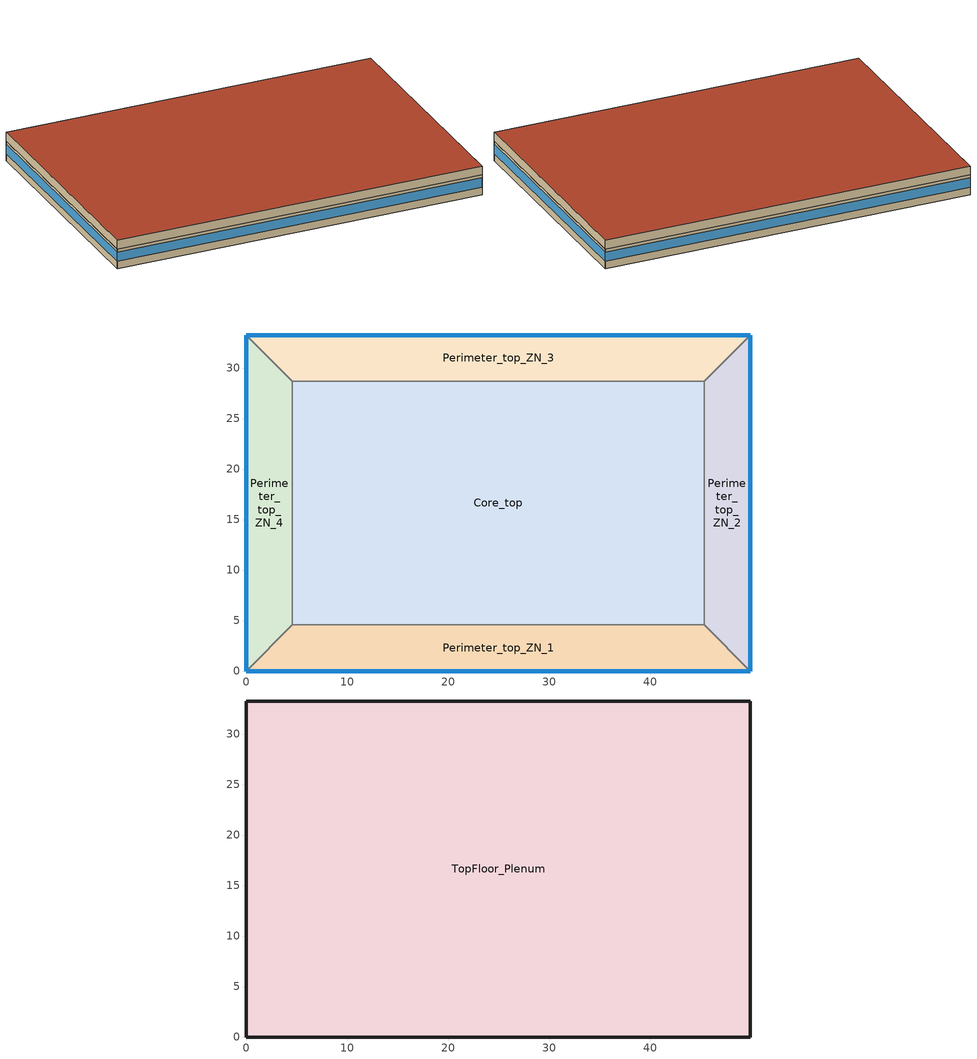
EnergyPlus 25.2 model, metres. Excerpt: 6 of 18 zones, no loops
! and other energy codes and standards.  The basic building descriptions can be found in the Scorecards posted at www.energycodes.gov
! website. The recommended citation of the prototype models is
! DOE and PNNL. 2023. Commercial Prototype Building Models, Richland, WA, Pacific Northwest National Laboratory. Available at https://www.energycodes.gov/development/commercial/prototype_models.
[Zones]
Perimeter_top_ZN_1
 floor to MidFloor_Plenum (int_slab_floor): 0,0 4.57,4.57 45.34,4.57 49.91,0 z7.92
 wall outside (nonres_ext_wall_top): 0,0 49.91,0 z7.92:10.67
 wall to Perimeter_top_ZN_2 (int_wall): 49.91,0 45.34,4.57 z7.92:10.67
 window (Window_U_0.363_SHGC_South_0.359): 0,0 49.91,0 z8.95:10.25
 ceiling to TopFloor_Plenum (DropCeiling): 0,0 49.91,0 45.34,4.57 4.57,4.57 z10.67
Perimeter_top_ZN_2
 floor to MidFloor_Plenum (int_slab_floor): 49.91,0 45.34,4.57 45.34,28.7 49.91,33.27 z7.92
 wall outside (nonres_ext_wall_top): 49.91,0 49.91,33.27 z7.92:10.67
 wall to Perimeter_top_ZN_3 (int_wall): 49.91,33.27 45.34,28.7 z7.92:10.67
 window (Window_U_0.363_SHGC_East_0.359): 49.91,0 49.91,33.27 z8.95:10.25
 ceiling to TopFloor_Plenum (DropCeiling): 49.91,0 49.91,33.27 45.34,28.7 45.34,4.57 z10.67
Perimeter_top_ZN_3
 floor to MidFloor_Plenum (int_slab_floor): 49.91,33.27 45.34,28.7 4.57,28.7 0,33.27 z7.92
 wall outside (nonres_ext_wall_top): 49.91,33.27 0,33.27 z7.92:10.67
 wall to Perimeter_top_ZN_4 (int_wall): 0,33.27 4.57,28.7 z7.92:10.67
 window (Window_U_0.363_SHGC_North_0.359): 49.91,33.27 0,33.27 z8.95:10.25
 ceiling to TopFloor_Plenum (DropCeiling): 49.91,33.27 0,33.27 4.57,28.7 45.34,28.7 z10.67
Perimeter_top_ZN_4
 floor to MidFloor_Plenum (int_slab_floor): 0,33.27 4.57,28.7 4.57,4.57 0,0 z7.92
 wall outside (nonres_ext_wall_top): 0,33.27 0,0 z7.92:10.67
 wall to Perimeter_top_ZN_1 (int_wall): 0,0 4.57,4.57 z7.92:10.67
 window (Window_U_0.363_SHGC_West_0.359): 0,33.27 0,0 z8.95:10.25
 ceiling to TopFloor_Plenum (DropCeiling): 0,33.27 0,0 4.57,4.57 4.57,28.7 z10.67
Core_top
 floor to MidFloor_Plenum (int_slab_floor): 45.34,28.7 45.34,4.57 4.57,4.57 4.57,28.7 z7.92
 wall to Perimeter_top_ZN_3 (int_wall): 45.34,28.7 4.57,28.7 z7.92:10.67
 wall to Perimeter_top_ZN_2 (int_wall): 45.34,4.57 45.34,28.7 z7.92:10.67
 wall to Perimeter_top_ZN_1 (int_wall): 4.57,4.57 45.34,4.57 z7.92:10.67
 wall to Perimeter_top_ZN_4 (int_wall): 4.57,28.7 4.57,4.57 z7.92:10.67
 ceiling to TopFloor_Plenum (DropCeiling): 45.34,4.57 45.34,28.7 4.57,28.7 4.57,4.57 z10.67
TopFloor_Plenum
 wall outside (nonres_ext_wall_top): 49.91,33.27 0,33.27 0,0 49.91,0 49.91,33.27 z10.67:11.89
 roof outside (nonres_roof): 49.91,0 49.91,33.27 0,33.27 0,0 z11.89
[Building]
OfficeMedium: North Axis {deg}=0; Terrain=City; Loads Convergence Tolerance Value {W}=0.04; Temperature Convergence Tolerance Value {deltaC}=0.2; Solar Distribution=FullInteriorAndExterior; Maximum Number of Warmup Days=50; Minimum Number of Warmup Days=6
[Site:Location]
Site:Location=Albuquerque.Intl.Sunport_NM_USA WMO=723650; Latitude {N+ S-}=35.04; Longitude {W- E+}=-106.62; Time Zone Relative to GMT {GMT+/-}=-7; Elevation {m}=1620
[SizingPeriod:DesignDay] Day of Month=21; Dry-Bulb Temperature Range Modifier Type=DefaultMultipliers; Humidity Condition Type=Wetbulb; Barometric Pressure {Pa}=83318; Rain {Yes/No}=No; Snow on ground {Yes/No}=No; Daylight Savings Time Indicator=No
Name | Month | Day Type | Maximum Dry-Bulb Temperature {C} | Daily Dry-Bulb Temperature Range {C} | Wetbulb at Maximum Dry-Bulb {C} | Wind Speed {m/s} design conditions vs. traditional 6.71 m/s (15 mph) | Wind Direction {Degrees; N=0, S=180} | Solar Model Indicator | Clearness {0.0 to 1.1} | Wind Speed {m/s} design conditions vs. traditional 3.35 m/s (7mph) | ASHRAE Clear Sky Optical Depth for Beam Irradiance (taub) | ASHRAE Clear Sky Optical Depth for Diffuse Irradiance (taud)
Albuquerque.Intl.Sunport_NM_USA Ann Htg 99.6% Condns DB | 12 | WinterDesignDay | -7.9 | 0 | -7.9 | 3.2 | 0 | ASHRAEClearSky | 0
Albuquerque.Intl.Sunport_NM_USA Ann Clg .4% Condns DB=>MWB | 7 | SummerDesignDay | 35.1 | 13.5 | 15.7 |  | 220 | ASHRAETau |  | 4.4 | 0.463 | 1.887
[Site:WaterMainsTemperature]
Calculation Method=Correlation; Annual average outdoor air temperature {C}=13.6333; Maximum difference in monthly average outdoor air temperatures {C}=23.5
[Site:GroundTemperature:FCfactorMethod]
January Ground Temperature {C}=13.7; February Ground Temperature {C}=7; March Ground Temperature {C}=2.1; April Ground Temperature {C}=2.6; May Ground Temperature {C}=4.3; June Ground Temperature {C}=8.8; July Ground Temperature {C}=13.9; August Ground Temperature {C}=17.8; September Ground Temperature {C}=23.2; October Ground Temperature {C}=25.6; November Ground Temperature {C}=24.1; December Ground Temperature {C}=20.5
[Material:NoMass]
CP02 CARPET PAD: VeryRough, 0.21648, 0.9, 0.7, 0.8
Nonres_Roof_Insulation: MediumSmooth, 5.30668, 0.9, 0.7, 0.7
Nonres_Exterior_Wall_Insulation_top: MediumSmooth, 1.17703, 0.9, 0.7, 0.7
[Construction]
InteriorFurnishings: Std Wood 6inch
DropCeiling: AC02 Acoustic Ceiling
int_wall: G01 13mm gypsum board, G01 13mm gypsum board
int_slab_floor: 100mm Normalweight concrete floor, CP02 CARPET PAD
nonres_roof: F13 Built-up roofing, Nonres_Roof_Insulation, F08 Metal surface
nonres_ext_wall_top: F07 25mm stucco, G01 16mm gypsum board, Nonres_Exterior_Wall_Insulation_top, G01 16mm gypsum board
Window_U_0.363_SHGC_East_0.359: Glazing Layer East
Window_U_0.363_SHGC_South_0.359: Glazing Layer South
Window_U_0.363_SHGC_West_0.359: Glazing Layer West
Window_U_0.363_SHGC_North_0.359: Glazing Layer North
[Material]
Name | Roughness | Thickness {m} | Conductivity {W/m-K} | Density {kg/m3} | Specific Heat {J/kg-K} | Thermal Absorptance | Solar Absorptance | Visible Absorptance | Absorptance:Thermal | Absorptance:Solar | Absorptance:Visible
Std Wood 6inch | MediumSmooth | 0.15 | 0.12 | 540 | 1210 | 0.9 | 0.7 | 0.7
AC02 Acoustic Ceiling | MediumSmooth | 0.0127 | 0.057 | 288 | 1339 | 0.9 | 0.7 | 0.2
F07 25mm stucco | Smooth | 0.0254 | 0.72 | 1856 | 840 | 0.9 | 0.7 | 0.7
F08 Metal surface | Smooth | 0.0008 | 45.28 | 7824 | 500
F13 Built-up roofing | Rough | 0.0095 | 0.16 | 1120 | 1460 |  |  |  | 0.9 | 0.7
G01 13mm gypsum board | Smooth | 0.0127 | 0.16 | 800 | 1090 |  |  |  | 0.9 | 0.7 | 0.5
G01 16mm gypsum board | MediumSmooth | 0.0159 | 0.16 | 800 | 1090
100mm Normalweight concrete floor | MediumRough | 0.1016 | 2.31 | 2322 | 832
[WindowMaterial:SimpleGlazingSystem] U-Factor {W/m2-K}=2.06121; Solar Heat Gain Coefficient=0.359; Visible Transmittance=0.3949
Glazing Layer East; Glazing Layer South; Glazing Layer West; Glazing Layer North
[Zone] Type=1; Multiplier=1; Volume {m3}=autocalculate; Floor Area {m2}=autocalculate
Name | Ceiling Height {m} | Part of Total Floor Area
TopFloor_Plenum | 1.2192 | No
Core_top; Perimeter_top_ZN_3; Perimeter_top_ZN_2; Perimeter_top_ZN_1; Perimeter_top_ZN_4 | 2.7432 | YES
[InternalMass] Construction=InteriorFurnishings
Name | Zone or ZoneList | Surface Area {m2}
Core_top_InternalMass_1 | Core_top | 1967.08
Perimeter_top_ZN_3_InternalMass_1 | Perimeter_top_ZN_3 | 414.675
Perimeter_top_ZN_2_InternalMass_1 | Perimeter_top_ZN_2 | 262.5073
Perimeter_top_ZN_1_InternalMass_1 | Perimeter_top_ZN_1 | 414.6723
Perimeter_top_ZN_4_InternalMass_1 | Perimeter_top_ZN_4 | 262.5056
[People] Number of People Schedule=BLDG_OCC_SCH_wo_SB; Number of People Calculation Method=Area/Person; Floor Area per Person {m2/person}=18.5788; Fraction Radiant=0.3; Sensible Heat Fraction=AUTOCALCULATE; Activity Level Schedule=ACTIVITY_SCH; Enable ASHRAE 55 Comfort Warnings=No; Mean Radiant Temperature Calculation Type=EnclosureAveraged; Work Efficiency Schedule=WORK_EFF_SCH; Clothing Insulation Calculation Method=ClothingInsulationSchedule; Clothing Insulation Schedule=CLOTHING_SCH; Air Velocity Schedule=AIR_VELO_SCH; Thermal Comfort Model 1 Type=FANGER
Name | Zone or ZoneList or Space or SpaceList
Core_top | Core_top
Perimeter_top_ZN_3 | Perimeter_top_ZN_3
Perimeter_top_ZN_2 | Perimeter_top_ZN_2
Perimeter_top_ZN_1 | Perimeter_top_ZN_1
Perimeter_top_ZN_4 | Perimeter_top_ZN_4
[Lights] Schedule=ltg_sch_office; Design Level Calculation Method=Watts/Area; Watts per Zone Floor Area {W/m2}=5.803983; Return Air Fraction=0; Fraction Radiant=0.7; Fraction Visible=0.2; Fraction Replaceable=1; Return Air Fraction Calculated from Plenum Temperature=No
Name | Zone or ZoneList or Space or SpaceList
Core_top_Lights | Core_top
Perimeter_top_ZN_3_Lights | Perimeter_top_ZN_3
Perimeter_top_ZN_2_Lights | Perimeter_top_ZN_2
Perimeter_top_ZN_1_Lights | Perimeter_top_ZN_1
Perimeter_top_ZN_4_Lights | Perimeter_top_ZN_4
[ElectricEquipment] Schedule=BLDG_EQUIP_SCH; Design Level Calculation Method=EquipmentLevel; Fraction Latent=0; Fraction Radiant=0.5; Fraction Lost=0
Name | Zone or ZoneList or Space or SpaceList | Design Level {W}
Core_top_MiscPlug_Equip | Core_top | 7937.16
Perimeter_top_ZN_3_MiscPlug_Equip | Perimeter_top_ZN_3 | 1673.21
Perimeter_top_ZN_2_MiscPlug_Equip | Perimeter_top_ZN_2 | 1059.22
Perimeter_top_ZN_1_MiscPlug_Equip | Perimeter_top_ZN_1 | 1673.2
Perimeter_top_ZN_4_MiscPlug_Equip | Perimeter_top_ZN_4 | 1059.21
[Exterior:Lights] Control Option=AstronomicalClock
Name | Schedule | Design Level {W}
Exterior_Lights_a | Exterior_lighting_schedule_a | 542.49
Exterior_Lights_b | Exterior_lighting_schedule_b_2016 | 280.18
Exterior_Lights_c | Exterior_lighting_schedule_c_2016 | 3002.07
[ZoneInfiltration:DesignFlowRate] Schedule=INFIL_SCH_PNNL; Design Flow Rate Calculation Method=Flow/ExteriorWallArea; Design Flow Rate {m3/s}=0; Flow per Exterior Surface Area {m3/s-m2}=0.000569572; Constant Term Coefficient=0; Temperature Term Coefficient=0; Velocity Term Coefficient=0.224; Velocity Squared Term Coefficient=0
Name | Zone or ZoneList
Perimeter_top_ZN_3_Infiltration | Perimeter_top_ZN_3
Perimeter_top_ZN_2_Infiltration | Perimeter_top_ZN_2
Perimeter_top_ZN_1_Infiltration | Perimeter_top_ZN_1
Perimeter_top_ZN_4_Infiltration | Perimeter_top_ZN_4
TopFloor_Plenum_Infiltration | TopFloor_Plenum
[Schedule:Compact]
Exterior_lighting_schedule_a: Through:12/31, For:AllDays, Until: 06:00, 0, Until: 24:00, 1
Exterior_lighting_schedule_b_2016: Through:12/31, For:AllDays, Until: 06:00, 0.5, Until: 24:00, 1
Exterior_lighting_schedule_c_2016: Through:12/31, For:AllDays, Until: 06:00, 0.5, Until: 19:00, 1, Until: 24:00, 0.5
BLDG_EQUIP_SCH: Through: 12/31, For: Weekdays, Until: 06:00, 0.307674, Until: 08:00, 0.381235, Until: 12:00, 0.857778, Until: 13:00, 0.76247, Until: 17:00, 0.857778, Until: 18:00, 0.476543, Until: 24:00, 0.381235, For: SummerDesignDay, Until: 24:00, 1, For: Saturday, Until: 06:00, 0.230755, Until: 08:00, 0.381235, Until: 12:00, 0.476543, Until: 17:00, 0.33358, Until: 19:00, 0.285926, Until: 24:00, 0.230755, For: WinterDesignDay, Until: 24:00, 0, For: Sunday Holidays AllOtherDays, Until: 06:00, 0.230755, Until: 18:00, 0.285926, Until: 24:00, 0.230755
BLDG_OCC_SCH_wo_SB: Through: 12/31, For: Weekdays, Until: 01:00, 0, Until: 02:00, 0, Until: 03:00, 0, Until: 04:00, 0, Until: 05:00, 0, Until: 06:00, 0, Until: 07:00, 0.1, Until: 08:00, 0.2, Until: 09:00, 0.95, Until: 10:00, 0.95, Until: 11:00, 0.975703, Until: 12:00, 0.95, Until: 13:00, 0.513528, Until: 14:00, 0.95, Until: 15:00, 0.975703, Until: 16:00, 0.95, Until: 17:00, 0.95, Until: 18:00, 0.3, Until: 19:00, 0.1, Until: 20:00, 0.1, Until: 21:00, 0.1, Until: 22:00, 0.1, Until: 23:00, 0.05, Until: 24:00, 0.05, For: Saturday, Until: 01:00, 0, Until: 02:00, 0, Until: 03:00, 0, Until: 04:00, 0, Until: 05:00, 0, Until: 06:00, 0, Until: 07:00, 0.1, Until: 08:00, 0.1, Until: 09:00, 0.3, Until: 10:00, 0.3, Until: 11:00, 0.308117, Until: 12:00, 0.3, Until: 13:00, 0.102706, Until: 14:00, 0.1, Until: 15:00, 0.102706, Until: 16:00, 0.1, Until: 17:00, 0.1, Until: 18:00, 0.05, Until: 19:00, 0.05, Until: 20:00, 0, Until: 21:00, 0, Until: 22:00, 0, Until: 23:00, 0, Until: 24:00, 0, For: SummerDesignDay, Until: 06:00, 1e-09, Until: 22:00, 1, Until: 24:00, 0.05, For: WinterDesignDay, Until: 24:00, 0, For:Sunday Holidays AllOtherDays, Until: 06:00, 0, Until: 18:00, 0.05, Until: 24:00, 0
ACTIVITY_SCH: Through: 12/31, For: AllDays, Until: 24:00, 120
WORK_EFF_SCH: Through: 12/31, For: AllDays, Until: 24:00, 0
AIR_VELO_SCH: Through: 12/31, For: AllDays, Until: 24:00, 0.2
CLOTHING_SCH: Through: 04/30, For: AllDays, Until: 24:00, 1, Through: 09/30, For: AllDays, Until: 24:00, 0.5, Through: 12/31, For: AllDays, Until: 24:00, 1
INFIL_SCH_PNNL: Through: 12/31, For: Weekdays, Until: 06:00, 1, Until: 22:00, 0.25, Until: 24:00, 1, For: Saturday, Until: 06:00, 1, Until: 18:00, 0.25, Until: 24:00, 1, For: Sunday Holidays AllOtherDays, Until: 24:00, 1
[SCHEDULE:COMPACT]
ltg_sch_office: Through: 12/31, For: SummerDesignDay, Until: 24:00, 1, For: WinterDesignDay, Until: 24:00, 0, For: Weekdays, Until: 5:00, 0.0339481, Until: 7:00, 0.0679054, Until: 8:00, 0.203716, Until: 17:00, 0.611149, Until: 18:00, 0.339527, Until: 20:00, 0.203716, Until: 22:00, 0.135811, Until: 23:00, 0.0679054, Until: 24:00, 0.0339481, For: Saturday, Until: 6:00, 0.0339481, Until: 8:00, 0.0679054, Until: 12:00, 0.203716, Until: 17:00, 0.101854, Until: 24:00, 0.0339481, For: AllOtherDays, Until: 24:00, 0.0339481
